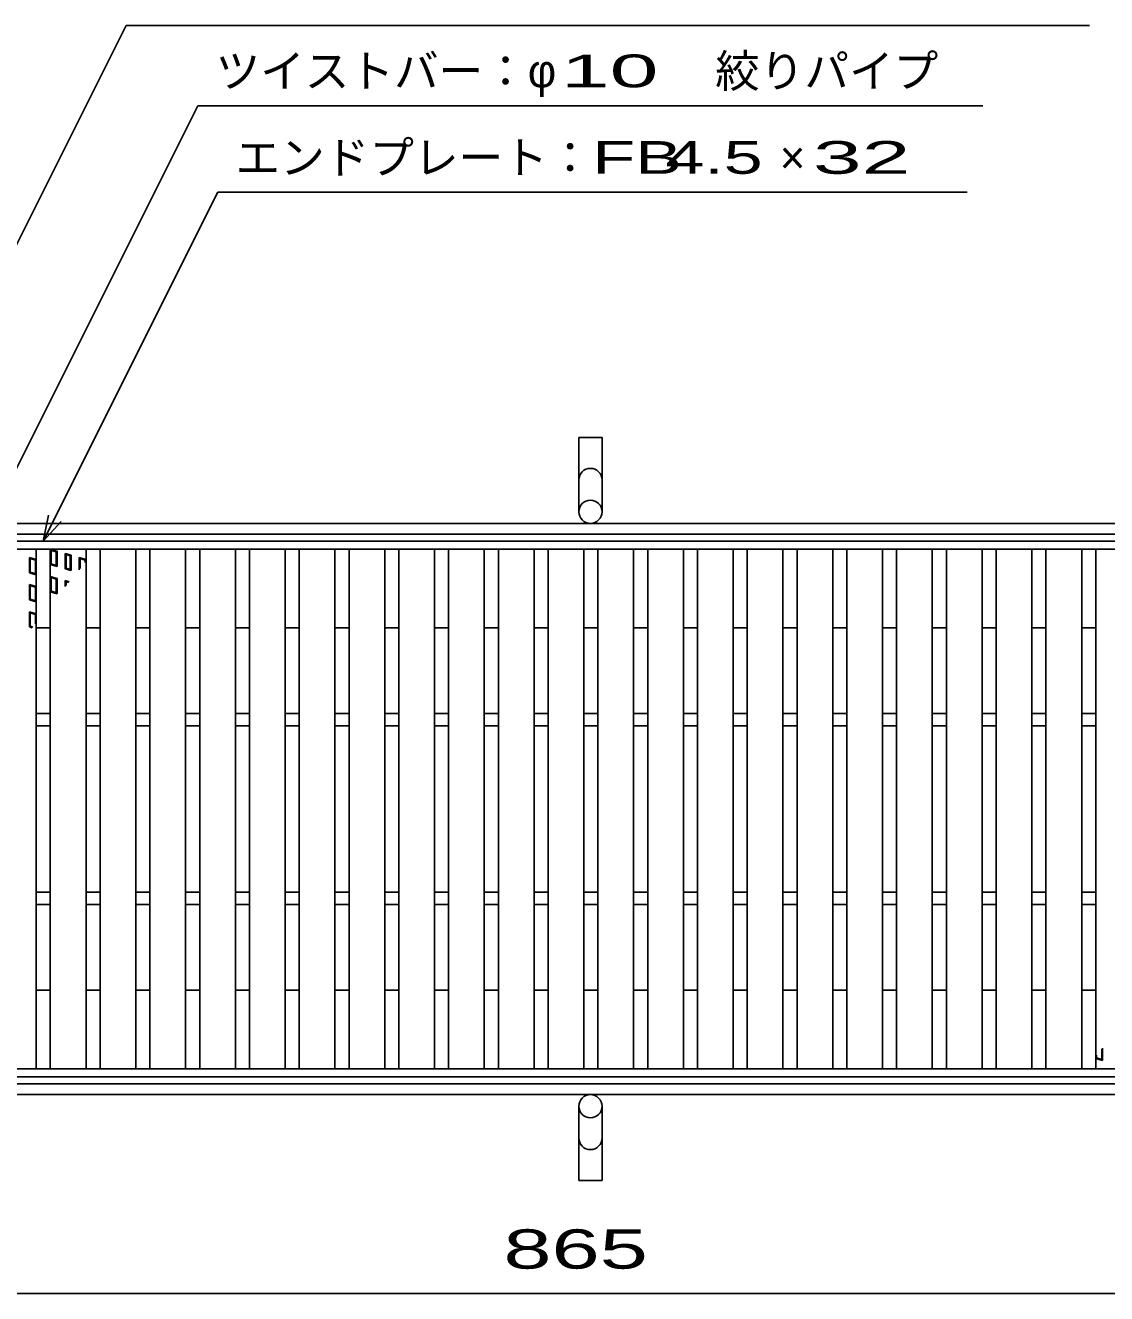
# Model space of a CAD drawing. Units: millimetres, scale not verified. Extents: x -13500 to 1731, y -1282 to 2535.
# Drawn here: x -1167 to -561, y -118 to 592 of the extents above; entities that cross this region are included whole.
import ezdxf
from ezdxf.enums import TextEntityAlignment as Align

# ---------------------------------------------------------------- set-up
doc = ezdxf.new("R2010")
doc.units = ezdxf.units.MM
doc.header["$LTSCALE"] = 10
for name, color, linetype, lineweight in [('16', 3, 'Continuous', 25), ('17', 3, 'Continuous', 25), ('19', 6, 'Continuous', 25), ('22', 2, 'Continuous', 25)]:
    doc.layers.add(name, color=color, linetype=linetype, lineweight=lineweight)
doc.styles.add('ベクトル', font='')
doc.styles.get('ベクトル').set_extended_font_data('ベクトル')

msp = doc.modelspace()

# ---------------------------------------------------------------- linework, layer by layer
at = {"layer": '16'}
for p, q in [((-1348, 303.5), (-352, 303.5)), ((-1348, 299), (-352, 299)), ((-1180.6, 299), (-1160.6, 299)), ((-1160.6, 8), (-1160.6, 299)), ((-1152.7, 8), (-1152.7, 299)), ((-1152.7, 299), (-1132.7, 299)), ((-1132.7, 8), (-1132.7, 299)), ((-1124.8, 8), (-1124.8, 299)), ((-1124.8, 299), (-1104.8, 299)), ((-1104.8, 8), (-1104.8, 299)), ((-1096.9, 8), (-1096.9, 299)), ((-1096.9, 299), (-1076.9, 299)), ((-1076.9, 8), (-1076.9, 299)), ((-1069, 8), (-1069, 299)), ((-1069, 299), (-1049, 299)), ((-1049, 8), (-1049, 299)), ((-1041.1, 8), (-1041.1, 299)), ((-1041.1, 299), (-1021.1, 299)), ((-1021.1, 8), (-1021.1, 299)), ((-1013.2, 8), (-1013.2, 299)), ((-1013.2, 299), (-993.2, 299)), ((-993.2, 8), (-993.2, 299)), ((-985.3, 8), (-985.3, 299)), ((-985.3, 299), (-965.3, 299)), ((-965.3, 8), (-965.3, 299)), ((-957.4, 8), (-957.4, 299)), ((-957.4, 299), (-937.4, 299)), ((-937.4, 8), (-937.4, 299)), ((-929.5, 8), (-929.5, 299)), ((-929.5, 299), (-909.5, 299)), ((-909.5, 8), (-909.5, 299)), ((-901.6, 8), (-901.6, 299)), ((-901.6, 299), (-881.6, 299)), ((-881.6, 8), (-881.6, 299)), ((-873.7, 8), (-873.7, 299)), ((-873.7, 299), (-853.7, 299)), ((-853.7, 8), (-853.7, 299)), ((-845.8, 8), (-845.8, 299)), ((-845.8, 299), (-825.8, 299)), ((-825.8, 8), (-825.8, 299)), ((-817.9, 8), (-817.9, 299)), ((-817.9, 299), (-797.9, 299)), ((-797.9, 8), (-797.9, 299)), ((-790, 8), (-790, 299)), ((-790, 299), (-770, 299)), ((-770, 8), (-770, 299)), ((-762.1, 8), (-762.1, 299)), ((-762.1, 299), (-742.1, 299)), ((-742.1, 8), (-742.1, 299)), ((-734.2, 8), (-734.2, 299)), ((-734.2, 299), (-714.2, 299)), ((-714.2, 8), (-714.2, 299)), ((-706.3, 8), (-706.3, 299)), ((-706.3, 299), (-686.3, 299)), ((-686.3, 8), (-686.3, 299)), ((-678.4, 8), (-678.4, 299)), ((-678.4, 299), (-658.4, 299)), ((-658.4, 8), (-658.4, 299)), ((-650.5, 8), (-650.5, 299)), ((-650.5, 299), (-630.5, 299)), ((-630.5, 8), (-630.5, 299)), ((-622.6, 8), (-622.6, 299)), ((-622.6, 299), (-602.6, 299)), ((-602.6, 8), (-602.6, 299)), ((-594.7, 8), (-594.7, 299)), ((-594.7, 299), (-574.7, 299)), ((-574.7, 8), (-574.7, 299)), ((-566.8, 8), (-566.8, 299)), ((-566.8, 299), (-546.8, 299)), ((-1160.6, 255), (-1152.7, 255)), ((-1132.7, 255), (-1124.8, 255)), ((-1104.8, 255), (-1096.9, 255)), ((-1076.9, 255), (-1069, 255)), ((-1049, 255), (-1041.1, 255)), ((-1021.1, 255), (-1013.2, 255)), ((-993.2, 255), (-985.3, 255)), ((-965.3, 255), (-957.4, 255)), ((-937.4, 255), (-929.5, 255)), ((-909.5, 255), (-901.6, 255)), ((-881.6, 255), (-873.7, 255)), ((-853.7, 255), (-845.8, 255)), ((-825.8, 255), (-817.9, 255)), ((-797.9, 255), (-790, 255)), ((-770, 255), (-762.1, 255)), ((-742.1, 255), (-734.2, 255)), ((-714.2, 255), (-706.3, 255)), ((-686.3, 255), (-678.4, 255)), ((-658.4, 255), (-650.5, 255)), ((-630.5, 255), (-622.6, 255)), ((-602.6, 255), (-594.7, 255)), ((-574.7, 255), (-566.8, 255)), ((-1160.6, 207), (-1152.7, 207)), ((-1132.7, 207), (-1124.8, 207)), ((-1104.8, 207), (-1096.9, 207)), ((-1076.9, 207), (-1069, 207)), ((-1049, 207), (-1041.1, 207)), ((-1021.1, 207), (-1013.2, 207)), ((-993.2, 207), (-985.3, 207)), ((-965.3, 207), (-957.4, 207)), ((-937.4, 207), (-929.5, 207)), ((-909.5, 207), (-901.6, 207)), ((-881.6, 207), (-873.7, 207)), ((-853.7, 207), (-845.8, 207)), ((-825.8, 207), (-817.9, 207)), ((-797.9, 207), (-790, 207)), ((-770, 207), (-762.1, 207)), ((-742.1, 207), (-734.2, 207)), ((-714.2, 207), (-706.3, 207)), ((-686.3, 207), (-678.4, 207)), ((-658.4, 207), (-650.5, 207)), ((-630.5, 207), (-622.6, 207)), ((-602.6, 207), (-594.7, 207)), ((-574.7, 207), (-566.8, 207)), ((-1160.6, 200), (-1152.7, 200)), ((-1132.7, 200), (-1124.8, 200)), ((-1104.8, 200), (-1096.9, 200)), ((-1076.9, 200), (-1069, 200)), ((-1049, 200), (-1041.1, 200)), ((-1021.1, 200), (-1013.2, 200)), ((-993.2, 200), (-985.3, 200)), ((-965.3, 200), (-957.4, 200)), ((-937.4, 200), (-929.5, 200)), ((-909.5, 200), (-901.6, 200)), ((-881.6, 200), (-873.7, 200)), ((-853.7, 200), (-845.8, 200)), ((-825.8, 200), (-817.9, 200)), ((-797.9, 200), (-790, 200)), ((-770, 200), (-762.1, 200)), ((-742.1, 200), (-734.2, 200)), ((-714.2, 200), (-706.3, 200)), ((-686.3, 200), (-678.4, 200)), ((-658.4, 200), (-650.5, 200)), ((-630.5, 200), (-622.6, 200)), ((-602.6, 200), (-594.7, 200)), ((-574.7, 200), (-566.8, 200)), ((-1160.6, 107), (-1152.7, 107)), ((-1132.7, 107), (-1124.8, 107)), ((-1104.8, 107), (-1096.9, 107)), ((-1076.9, 107), (-1069, 107)), ((-1049, 107), (-1041.1, 107)), ((-1021.1, 107), (-1013.2, 107)), ((-993.2, 107), (-985.3, 107)), ((-965.3, 107), (-957.4, 107)), ((-937.4, 107), (-929.5, 107)), ((-909.5, 107), (-901.6, 107)), ((-881.6, 107), (-873.7, 107)), ((-853.7, 107), (-845.8, 107)), ((-825.8, 107), (-817.9, 107)), ((-797.9, 107), (-790, 107)), ((-770, 107), (-762.1, 107)), ((-742.1, 107), (-734.2, 107)), ((-714.2, 107), (-706.3, 107)), ((-686.3, 107), (-678.4, 107)), ((-658.4, 107), (-650.5, 107)), ((-630.5, 107), (-622.6, 107)), ((-602.6, 107), (-594.7, 107)), ((-574.7, 107), (-566.8, 107)), ((-1160.6, 100), (-1152.7, 100)), ((-1132.7, 100), (-1124.8, 100)), ((-1104.8, 100), (-1096.9, 100)), ((-1076.9, 100), (-1069, 100)), ((-1049, 100), (-1041.1, 100)), ((-1021.1, 100), (-1013.2, 100)), ((-993.2, 100), (-985.3, 100)), ((-965.3, 100), (-957.4, 100)), ((-937.4, 100), (-929.5, 100)), ((-909.5, 100), (-901.6, 100)), ((-881.6, 100), (-873.7, 100)), ((-853.7, 100), (-845.8, 100)), ((-825.8, 100), (-817.9, 100)), ((-797.9, 100), (-790, 100)), ((-770, 100), (-762.1, 100)), ((-742.1, 100), (-734.2, 100)), ((-714.2, 100), (-706.3, 100)), ((-686.3, 100), (-678.4, 100)), ((-658.4, 100), (-650.5, 100)), ((-630.5, 100), (-622.6, 100)), ((-602.6, 100), (-594.7, 100)), ((-574.7, 100), (-566.8, 100)), ((-1160.6, 52), (-1152.7, 52)), ((-1132.7, 52), (-1124.8, 52)), ((-1104.8, 52), (-1096.9, 52)), ((-1076.9, 52), (-1069, 52)), ((-1049, 52), (-1041.1, 52)), ((-1021.1, 52), (-1013.2, 52)), ((-993.2, 52), (-985.3, 52)), ((-965.3, 52), (-957.4, 52)), ((-937.4, 52), (-929.5, 52)), ((-909.5, 52), (-901.6, 52)), ((-881.6, 52), (-873.7, 52)), ((-853.7, 52), (-845.8, 52)), ((-825.8, 52), (-817.9, 52)), ((-797.9, 52), (-790, 52)), ((-770, 52), (-762.1, 52)), ((-742.1, 52), (-734.2, 52)), ((-714.2, 52), (-706.3, 52)), ((-686.3, 52), (-678.4, 52)), ((-658.4, 52), (-650.5, 52)), ((-630.5, 52), (-622.6, 52)), ((-602.6, 52), (-594.7, 52)), ((-574.7, 52), (-566.8, 52)), ((-1348, 8), (-352, 8)), ((-1180.6, 8), (-1160.6, 8)), ((-1152.7, 8), (-1132.7, 8)), ((-1124.8, 8), (-1104.8, 8)), ((-1096.9, 8), (-1076.9, 8)), ((-1069, 8), (-1049, 8)), ((-1041.1, 8), (-1021.1, 8)), ((-1013.2, 8), (-993.2, 8)), ((-985.3, 8), (-965.3, 8)), ((-957.4, 8), (-937.4, 8)), ((-929.5, 8), (-909.5, 8)), ((-901.6, 8), (-881.6, 8)), ((-873.7, 8), (-853.7, 8)), ((-845.8, 8), (-825.8, 8)), ((-817.9, 8), (-797.9, 8)), ((-790, 8), (-770, 8)), ((-762.1, 8), (-742.1, 8)), ((-734.2, 8), (-714.2, 8)), ((-706.3, 8), (-686.3, 8)), ((-678.4, 8), (-658.4, 8)), ((-650.5, 8), (-630.5, 8)), ((-622.6, 8), (-602.6, 8)), ((-594.7, 8), (-574.7, 8)), ((-566.8, 8), (-546.8, 8)), ((-1348, 3.5), (-352, 3.5))]:
    msp.add_line(p, q, dxfattribs=at)
at = {"layer": '17'}
for p, q in [((-1152.7, 299), (-1148.9, 297.86)), ((-1152.7, 290.45), (-1152.7, 299)), ((-1164.4, 294.44), (-1160.6, 293.3)), ((-1164.4, 285.89), (-1164.4, 294.44)), ((-1163.92, 293.8), (-1161.07, 292.95)), ((-1163.92, 286.24), (-1163.92, 293.8)), ((-1161.07, 292.95), (-1161.07, 285.39)), ((-1160.6, 293.3), (-1160.6, 284.75)), ((-1152.22, 298.36), (-1149.37, 297.51)), ((-1152.22, 290.8), (-1152.22, 298.36)), ((-1149.37, 297.51), (-1149.37, 289.95)), ((-1148.9, 297.86), (-1148.9, 289.31)), ((-1144.31, 296.63), (-1141.08, 295.67)), ((-1144.31, 288.08), (-1144.31, 296.63)), ((-1143.84, 296), (-1141.56, 295.31)), ((-1143.84, 288.44), (-1143.84, 296)), ((-1141.56, 295.31), (-1141.56, 287.75)), ((-1141.08, 295.67), (-1141.08, 287.12)), ((-1136.5, 294.44), (-1132.7, 293.3)), ((-1136.5, 287.56), (-1136.5, 294.44)), ((-1136.02, 293.8), (-1133.17, 292.95)), ((-1136.02, 288.14), (-1136.02, 293.8)), ((-1133.17, 292.95), (-1133.17, 291.62)), ((-1132.7, 293.3), (-1132.7, 292.21)), ((-1160.6, 284.75), (-1164.4, 285.89)), ((-1161.07, 285.39), (-1163.92, 286.24)), ((-1148.9, 289.31), (-1152.7, 290.45)), ((-1149.37, 289.95), (-1152.22, 290.8)), ((-1141.08, 287.12), (-1144.31, 288.08)), ((-1141.56, 287.75), (-1143.84, 288.44)), ((-1164.4, 279.24), (-1160.6, 278.1)), ((-1164.4, 270.69), (-1164.4, 279.24)), ((-1163.92, 278.6), (-1161.07, 277.75)), ((-1163.92, 271.04), (-1163.92, 278.6)), ((-1161.07, 277.75), (-1161.07, 270.19)), ((-1160.6, 278.1), (-1160.6, 269.55)), ((-1152.7, 283.8), (-1148.9, 282.66)), ((-1152.7, 275.25), (-1152.7, 283.8)), ((-1152.22, 283.16), (-1149.37, 282.31)), ((-1152.22, 275.6), (-1152.22, 283.16)), ((-1149.37, 282.31), (-1149.37, 274.75)), ((-1148.9, 282.66), (-1148.9, 274.11)), ((-1144.31, 281.43), (-1142.14, 280.78)), ((-1144.31, 278.21), (-1144.31, 281.43)), ((-1143.84, 280.8), (-1142.48, 280.39)), ((-1143.84, 278.77), (-1143.84, 280.8)), ((-1160.6, 269.55), (-1164.4, 270.69)), ((-1161.07, 270.19), (-1163.92, 271.04)), ((-1148.9, 274.11), (-1152.7, 275.25)), ((-1149.37, 274.75), (-1152.22, 275.6)), ((-1164.4, 264.04), (-1160.6, 262.9)), ((-1164.4, 255.49), (-1164.4, 264.04)), ((-1163.92, 263.4), (-1161.07, 262.55)), ((-1163.92, 255.84), (-1163.92, 263.4)), ((-1160.6, 262.9), (-1160.6, 257.77)), ((-1162.58, 255.44), (-1163.92, 255.84)), ((-1161.07, 262.55), (-1161.07, 257.21)), ((-1162.91, 255.04), (-1164.4, 255.49)), ((-566.8, 13.7), (-566.8, 15.05)), ((-566.33, 14.05), (-566.33, 15.61)), ((-563.48, 18.98), (-563.48, 13.2)), ((-563, 19.55), (-563, 12.56)), ((-563, 12.56), (-566.8, 13.7)), ((-563.48, 13.2), (-566.33, 14.05))]:
    msp.add_line(p, q, dxfattribs=at)
at = {"layer": '19'}
for p, q in [((-856.5, 320), (-856.5, 361.62)), ((-856.5, 361.62), (-843.5, 361.62)), ((-843.5, 361.62), (-843.5, 320)), ((-1350, 313.5), (-350, 313.5)), ((-1350, 307.5), (-350, 307.5)), ((-1350, -0.5), (-350, -0.5)), ((-1350, -6.5), (-350, -6.5)), ((-856.5, -13), (-856.5, -54.62)), ((-843.5, -54.62), (-843.5, -13)), ((-856.5, -54.62), (-843.5, -54.62))]:
    msp.add_line(p, q, dxfattribs=at)
for centre in [(-850, 320), (-850, -13)]:
    msp.add_circle(centre, 6.5, dxfattribs=at)
for centre, start, end in [((-850, 337.84), 0, 180), ((-850, -30.84), 180, 0)]:
    msp.add_arc(centre, 6.5, start, end, dxfattribs=at)
at = {"layer": '22', "color": 4}
for p, q in [((-1328, 157), (-1110.25, 592.5)), ((-1110.25, 592.5), (-570.25, 592.5)), ((-1240.35, 207), (-1070.1, 547.5)), ((-1070.1, 547.5), (-630.1, 547.5)), ((-1156.65, 303.5), (-1058.9, 499)), ((-1058.9, 499), (-638.9, 499)), ((-1156.65, 303.5), (-1153.65, 318.1)), ((-1156.65, 303.5), (-1146.65, 314.5)), ((-1282.2, -118), (-417.3, -118))]:
    msp.add_line(p, q, dxfattribs=at)

# ---------------------------------------------------------------- texts
at = {"layer": '22', "style": 'ベクトル'}
for s, p in [('ツイストバー：', (-1060.1, 567)), ('絞りパイプ', (-780.1, 567)), ('φ', (-885.1, 567)), ('エンドプレート：', (-1048.9, 518.5)), ('×', (-743.9, 518.5))]:
    msp.add_text(s, height=18.33, dxfattribs=at).set_placement(p, align=Align.MIDDLE_LEFT)
for s, height, width, p in [(' 10 ', 18.33, 2, (-880.1, 567)), ('FB', 18.33, 1.6, (-848.9, 518.5)), (' 4.5 ', 18.33, 1.6, (-818.9, 518.5)), (' 32 ', 18.33, 2, (-738.9, 518.5)), (' 865 ', 21.99, 1.65, (-912.25, -93))]:
    msp.add_text(s, height=height, dxfattribs=dict(at, width=width)).set_placement(p, align=Align.MIDDLE_LEFT)

doc.saveas('drawing.dxf')
